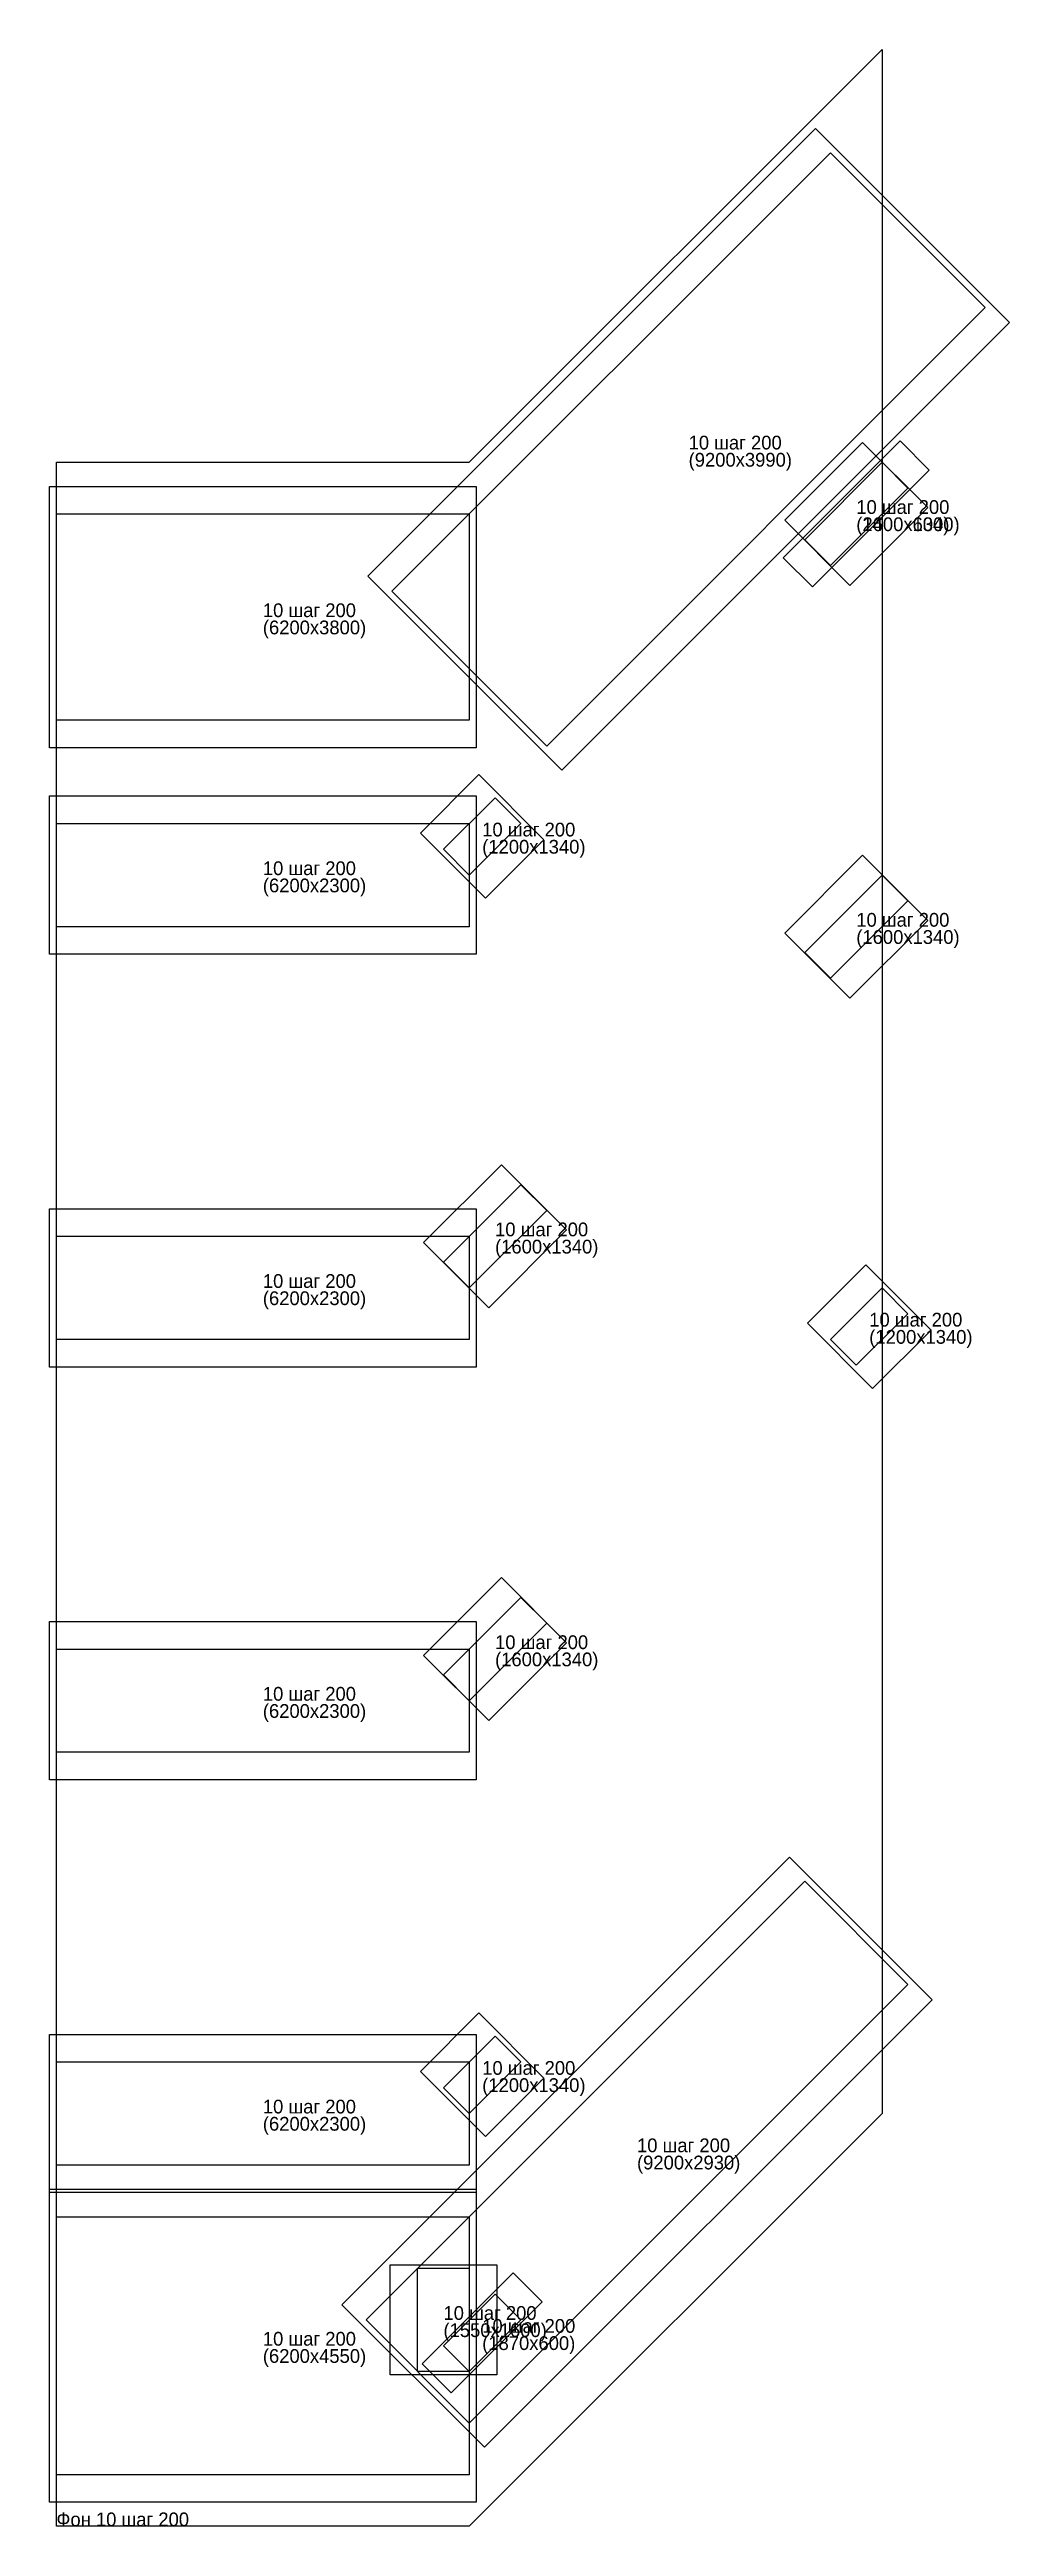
# Model space of a CAD drawing. Header units: metres. Extents: x -0.1 to 13.9, y 0 to 36.
import ezdxf

# ---------------------------------------------------------------- set-up
doc = ezdxf.new("R2010")
doc.units = ezdxf.units.M
for name, color, linetype in [('Bot_X', 212, 'Continuous'), ('Bot_Y', 226, 'Continuous'), ('POLYGONS', 56, 'Continuous'), ('TEXT', 229, 'Continuous'), ('TEXT_Bot_X', 163, 'Continuous'), ('TEXT_Bot_Y', 99, 'Continuous'), ('TEXT_Top_X', 137, 'Continuous'), ('TEXT_Top_Y', 72, 'Continuous'), ('Top_X', 163, 'Continuous'), ('Top_Y', 173, 'Continuous')]:
    doc.layers.add(name, color=color, linetype=linetype)

msp = doc.modelspace()

# ---------------------------------------------------------------- linework, layer by layer
at = {"layer": 'Bot_X'}
for p, q in [((4.85, 2.2), (4.85, 3.8)), ((4.85, 3.8), (6.4, 3.8)), ((5.314, 2.363), (6.637, 3.686)), ((6.4, 3.8), (6.4, 2.2)), ((6.637, 3.686), (7.061, 3.262)), ((7.061, 3.262), (5.738, 1.939)), ((6.4, 2.2), (4.85, 2.2)), ((5.738, 1.939), (5.314, 2.363))]:
    msp.add_line(p, q, dxfattribs=at)
at = {"layer": 'Bot_X', "color": 9}
for p, q in [((5.25, 2.25), (5.25, 3.75)), ((5.25, 3.75), (6, 3.75)), ((6, 3.75), (6, 2.25)), ((5.625, 2.625), (6.375, 3.375)), ((6.375, 3.375), (6.75, 3)), ((6.75, 3), (6, 2.25)), ((6, 2.25), (5.625, 2.625)), ((6, 2.25), (5.25, 2.25))]:
    msp.add_line(p, q, dxfattribs=at)
at = {"layer": 'Bot_Y'}
for p, q in [((4.524, 28.345), (11.03, 34.851)), ((11.03, 34.851), (13.851, 32.03)), ((13.851, 32.03), (7.345, 25.524)), ((-0.1, 25.85), (-0.1, 29.65)), ((-0.1, 29.65), (6.1, 29.65)), ((6.1, 29.65), (6.1, 25.85)), ((7.345, 25.524), (4.524, 28.345)), ((6.1, 25.85), (-0.1, 25.85)), ((4.149, 3.221), (10.654, 9.726)), ((10.654, 9.726), (12.726, 7.654)), ((12.726, 7.654), (6.221, 1.149)), ((-0.1, 0.35), (-0.1, 4.9)), ((-0.1, 4.9), (6.1, 4.9)), ((6.1, 4.9), (6.1, 0.35)), ((6.221, 1.149), (4.149, 3.221)), ((6.1, 0.35), (-0.1, 0.35))]:
    msp.add_line(p, q, dxfattribs=at)
at = {"layer": 'Bot_Y', "color": 9}
for p, q in [((4.875, 28.125), (11.25, 34.5)), ((11.25, 34.5), (13.5, 32.25)), ((13.5, 32.25), (7.125, 25.875)), ((0, 26.25), (0, 29.25)), ((0, 29.25), (6, 29.25)), ((6, 29.25), (6, 26.25)), ((7.125, 25.875), (4.875, 28.125)), ((6, 26.25), (0, 26.25)), ((4.5, 3), (10.875, 9.375)), ((10.875, 9.375), (12.375, 7.875)), ((12.375, 7.875), (6, 1.5)), ((0, 0.75), (0, 4.5)), ((0, 4.5), (6, 4.5)), ((6, 4.5), (6, 0.75)), ((6, 1.5), (4.5, 3)), ((6, 0.75), (0, 0.75))]:
    msp.add_line(p, q, dxfattribs=at)
at = {"layer": 'POLYGONS'}
for p, q in [((6, 30), (12, 36)), ((12, 36), (12, 6)), ((0, 0), (0, 30)), ((0, 30), (6, 30)), ((12, 6), (6, 0)), ((6, 0), (0, 0))]:
    msp.add_line(p, q, dxfattribs=at)
at = {"layer": 'Top_X'}
for p, q in [((10.564, 28.614), (12.261, 30.311)), ((12.261, 30.311), (12.686, 29.886)), ((12.686, 29.886), (10.989, 28.189)), ((10.989, 28.189), (10.564, 28.614))]:
    msp.add_line(p, q, dxfattribs=at)
at = {"layer": 'Top_X', "color": 9}
for p, q in [((10.875, 28.875), (12, 30)), ((12, 30), (12.375, 29.625)), ((12.375, 29.625), (11.25, 28.5)), ((11.25, 28.5), (10.875, 28.875))]:
    msp.add_line(p, q, dxfattribs=at)
at = {"layer": 'Top_Y'}
for p, q in [((10.586, 29.158), (11.717, 30.289)), ((11.717, 30.289), (12.664, 29.342)), ((12.664, 29.342), (11.533, 28.211)), ((11.533, 28.211), (10.586, 29.158)), ((5.289, 24.612), (6.138, 25.461)), ((6.138, 25.461), (7.086, 24.513)), ((-0.1, 22.85), (-0.1, 25.15)), ((-0.1, 25.15), (6.1, 25.15)), ((6.1, 25.15), (6.1, 22.85)), ((6.237, 23.664), (5.289, 24.612)), ((7.086, 24.513), (6.237, 23.664)), ((10.586, 23.158), (11.717, 24.289)), ((11.717, 24.289), (12.664, 23.342)), ((11.533, 22.211), (10.586, 23.158)), ((12.664, 23.342), (11.533, 22.211)), ((6.1, 22.85), (-0.1, 22.85)), ((5.336, 18.658), (6.467, 19.789)), ((6.467, 19.789), (7.414, 18.842)), ((-0.1, 16.85), (-0.1, 19.15)), ((-0.1, 19.15), (6.1, 19.15)), ((6.1, 19.15), (6.1, 16.85)), ((7.414, 18.842), (6.283, 17.711)), ((6.283, 17.711), (5.336, 18.658)), ((10.914, 17.487), (11.763, 18.336)), ((11.763, 18.336), (12.711, 17.388)), ((11.862, 16.539), (10.914, 17.487)), ((12.711, 17.388), (11.862, 16.539)), ((6.1, 16.85), (-0.1, 16.85)), ((5.336, 12.658), (6.467, 13.789)), ((6.467, 13.789), (7.414, 12.842)), ((-0.1, 10.85), (-0.1, 13.15)), ((-0.1, 13.15), (6.1, 13.15)), ((6.1, 13.15), (6.1, 10.85)), ((6.283, 11.711), (5.336, 12.658)), ((7.414, 12.842), (6.283, 11.711)), ((6.1, 10.85), (-0.1, 10.85)), ((5.289, 6.612), (6.138, 7.461)), ((6.138, 7.461), (7.086, 6.513)), ((-0.1, 4.85), (-0.1, 7.15)), ((-0.1, 7.15), (6.1, 7.15)), ((6.1, 7.15), (6.1, 4.85)), ((6.237, 5.664), (5.289, 6.612)), ((7.086, 6.513), (6.237, 5.664)), ((6.1, 4.85), (-0.1, 4.85))]:
    msp.add_line(p, q, dxfattribs=at)
at = {"layer": 'Top_Y', "color": 9}
for p, q in [((10.875, 28.875), (12, 30)), ((12, 30), (12.375, 29.625)), ((12.375, 29.625), (11.25, 28.5)), ((11.25, 28.5), (10.875, 28.875)), ((5.625, 24.375), (6.375, 25.125)), ((6.375, 25.125), (6.75, 24.75)), ((0, 23.25), (0, 24.75)), ((0, 24.75), (6, 24.75)), ((6.75, 24.75), (6, 24)), ((6, 24.75), (6, 23.25)), ((6, 24), (5.625, 24.375)), ((10.875, 22.875), (12, 24)), ((12, 24), (12.375, 23.625)), ((12.375, 23.625), (11.25, 22.5)), ((6, 23.25), (0, 23.25)), ((11.25, 22.5), (10.875, 22.875)), ((5.625, 18.375), (6.75, 19.5)), ((6.75, 19.5), (7.125, 19.125)), ((7.125, 19.125), (6, 18)), ((0, 17.25), (0, 18.75)), ((0, 18.75), (6, 18.75)), ((6, 18.75), (6, 17.25)), ((6, 18), (5.625, 18.375)), ((11.25, 17.25), (12, 18)), ((12, 18), (12.375, 17.625)), ((12.375, 17.625), (11.625, 16.875)), ((6, 17.25), (0, 17.25)), ((11.625, 16.875), (11.25, 17.25)), ((5.625, 12.375), (6.75, 13.5)), ((6.75, 13.5), (7.125, 13.125)), ((7.125, 13.125), (6, 12)), ((0, 11.25), (0, 12.75)), ((0, 12.75), (6, 12.75)), ((6, 12.75), (6, 11.25)), ((6, 12), (5.625, 12.375)), ((6, 11.25), (0, 11.25)), ((5.625, 6.375), (6.375, 7.125)), ((6.375, 7.125), (6.75, 6.75)), ((0, 5.25), (0, 6.75)), ((0, 6.75), (6, 6.75)), ((6.75, 6.75), (6, 6)), ((6, 6.75), (6, 5.25)), ((6, 6), (5.625, 6.375)), ((6, 5.25), (0, 5.25))]:
    msp.add_line(p, q, dxfattribs=at)

# ---------------------------------------------------------------- texts
at = {"layer": 'TEXT'}
msp.add_text('Фон 10 шаг 200', height=0.2, dxfattribs=at).set_placement((0, 0))
at = {"layer": 'TEXT_Bot_X'}
for s, p in [('(1550x1600)', (5.625, 2.75)), ('10 шаг 200', (5.625, 3)), ('10 шаг 200', (6.188, 2.812)), ('(1870x600)', (6.188, 2.562))]:
    msp.add_text(s, height=0.2, dxfattribs=at).set_placement(p)
at = {"layer": 'TEXT_Bot_Y'}
for s, p in [('10 шаг 200', (9.188, 30.187)), ('(9200x3990)', (9.188, 29.937)), ('10 шаг 200', (3, 27.75)), ('(6200x3800)', (3, 27.5)), ('10 шаг 200', (8.438, 5.437)), ('(9200x2930)', (8.438, 5.187)), ('(6200x4550)', (3, 2.375)), ('10 шаг 200', (3, 2.625))]:
    msp.add_text(s, height=0.2, dxfattribs=at).set_placement(p)
at = {"layer": 'TEXT_Top_X'}
for s, p in [('(2400x600)', (11.625, 29)), ('10 шаг 200', (11.625, 29.25))]:
    msp.add_text(s, height=0.2, dxfattribs=at).set_placement(p)
at = {"layer": 'TEXT_Top_Y'}
for s, p in [('(1600x1340)', (11.625, 29)), ('10 шаг 200', (11.625, 29.25)), ('(1200x1340)', (6.188, 24.312)), ('10 шаг 200', (6.188, 24.562)), ('10 шаг 200', (3, 24)), ('(6200x2300)', (3, 23.75)), ('10 шаг 200', (11.625, 23.25)), ('(1600x1340)', (11.625, 23)), ('10 шаг 200', (6.375, 18.75)), ('(1600x1340)', (6.375, 18.5)), ('10 шаг 200', (3, 18)), ('(6200x2300)', (3, 17.75)), ('(1200x1340)', (11.813, 17.188)), ('10 шаг 200', (11.813, 17.438)), ('(1600x1340)', (6.375, 12.5)), ('10 шаг 200', (6.375, 12.75)), ('(6200x2300)', (3, 11.75)), ('10 шаг 200', (3, 12)), ('(1200x1340)', (6.188, 6.312)), ('10 шаг 200', (6.188, 6.562)), ('10 шаг 200', (3, 6)), ('(6200x2300)', (3, 5.75))]:
    msp.add_text(s, height=0.2, dxfattribs=at).set_placement(p)

doc.saveas('drawing.dxf')
